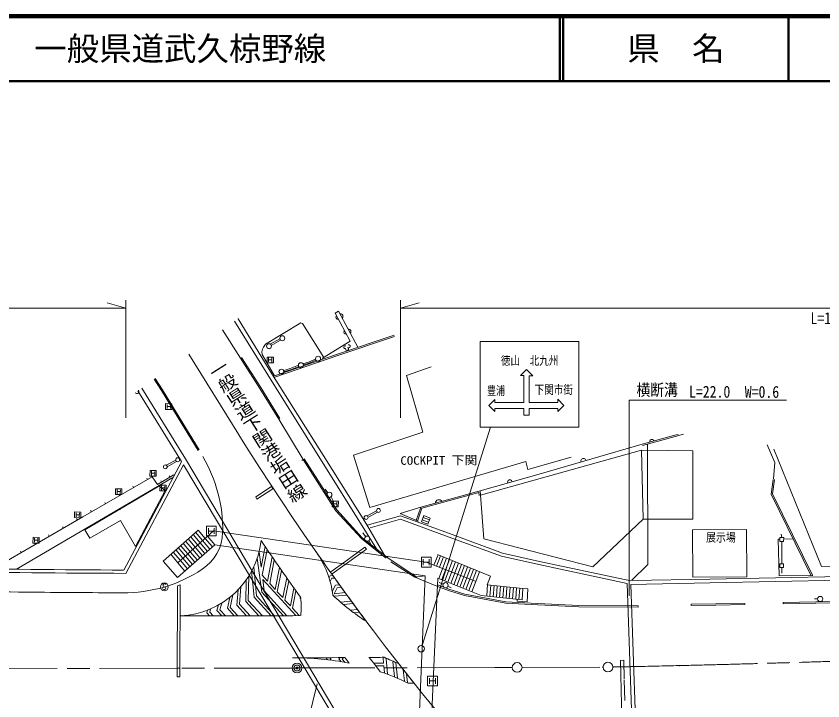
# Model space of a CAD drawing. Units: millimetres, scale not verified. Extents: x 40000 to 680000, y 20000 to 380000.
# Drawn here: x 213944 to 338278, y 274515 to 380000 of the extents above; entities that cross this region are included whole.
import ezdxf
from ezdxf.enums import TextEntityAlignment as Align

# ---------------------------------------------------------------- set-up
doc = ezdxf.new("R2010")
doc.units = ezdxf.units.MM
doc.header["$LTSCALE"] = 1000
doc.linetypes.add('CHAIN', pattern=[18.5, 12, -1.5, 3.5, -1.5])
for name, color, linetype, lineweight in [('M-TTL', 2, 'Continuous', 140), ('M-TTL-LINE', 7, 'Continuous', 50), ('M-WORK', 1, 'Continuous', 13)]:
    doc.layers.add(name, color=color, linetype=linetype, lineweight=lineweight)
doc.layers.add('M-TTL-TXT', color=7, linetype='Continuous')
doc.styles.add('@ＭＳ 明朝', font='')
doc.styles.add('ＭＳ ゴシック', font='')
doc.styles.add('ＭＳ 明朝', font='')
doc.styles.get('@ＭＳ 明朝').set_extended_font_data('@MS Mincho')
doc.styles.get('ＭＳ ゴシック').set_extended_font_data('MS Gothic')
doc.styles.get('ＭＳ 明朝').set_extended_font_data('MS Mincho')

msp = doc.modelspace()

# ---------------------------------------------------------------- linework, layer by layer
at = {"layer": 'M-TTL'}
msp.add_line((680000, 380000), (40000, 380000), dxfattribs=at)
at = {"layer": 'M-TTL-LINE'}
for p, q in [((297750, 380000), (297750, 370000)), ((298250, 380000), (298250, 370000)), ((333000, 380000), (333000, 370000)), ((40000, 370000), (680000, 370000))]:
    msp.add_line(p, q, dxfattribs=at)
at = {"layer": 'M-WORK'}
for p, q in [((230853, 335022), (227998, 335853)), ((230853, 318124), (230853, 336259)), ((273192, 318124), (273192, 336259)), ((273192, 335022), (276046, 335853)), ((230853, 335022), (144499, 335022)), ((263628, 334525), (263131, 334267)), ((266625, 328986), (263628, 334525)), ((407808, 335022), (273192, 335022)), ((248153, 333362), (248134, 333391)), ((253357, 324888), (248153, 333362)), ((263131, 334267), (265425, 329921)), ((252720, 324730), (247597, 333004)), ((257837, 332741), (252392, 329469)), ((258100, 332672), (257837, 332741)), ((261345, 327420), (258100, 332672)), ((248512, 327310), (245765, 331683)), ((272197, 330861), (263457, 327921)), ((253104, 329487), (254588, 330307)), ((253225, 329269), (254709, 330088)), ((265425, 329921), (261142, 327296)), ((272261, 330671), (263522, 327732)), ((285454, 316685), (285454, 329890)), ((300658, 329890), (285454, 329890)), ((300658, 316685), (300658, 329890)), ((251922, 328683), (251818, 328288)), ((251818, 328288), (251847, 327892)), ((252057, 329011), (251922, 328683)), ((252392, 329469), (252057, 329011)), ((248228, 315598), (240569, 327937)), ((251513, 322661), (248512, 327310)), ((251682, 322767), (248680, 327418)), ((251847, 327892), (253755, 324563)), ((252622, 326609), (252631, 327485)), ((252631, 327485), (253600, 327474)), ((252861, 327367), (252854, 326721)), ((252857, 327067), (253365, 327062)), ((253368, 327338), (253361, 326716)), ((253600, 327474), (253590, 326598)), ((263457, 327921), (253755, 324563)), ((263522, 327732), (253821, 324374)), ((260106, 327161), (259021, 326715)), ((261142, 327296), (261261, 327161)), ((253590, 326598), (252622, 326609)), ((257446, 326231), (256173, 325723)), ((257490, 326034), (256241, 325535)), ((259021, 326715), (258141, 326444)), ((259089, 326527), (258215, 326257)), ((260182, 326976), (259089, 326527)), ((277905, 325978), (274130, 324652)), ((258781, 315016), (252720, 324730)), ((261269, 312341), (253357, 324888)), ((256173, 325723), (255119, 325374)), ((256241, 325535), (255182, 325184)), ((274130, 324652), (276599, 315906)), ((292612, 325553), (291676, 324617)), ((291676, 324617), (292204, 324617)), ((292204, 320504), (292204, 324617)), ((293574, 324591), (292612, 325553)), ((293006, 324591), (293001, 320504)), ((293006, 324591), (293574, 324591)), ((236343, 322311), (235208, 324073)), ((236512, 322417), (235371, 324190)), ((232707, 322270), (239417, 311374)), ((233317, 322710), (240042, 311789)), ((238354, 319055), (236343, 322311)), ((238525, 319159), (236512, 322417)), ((254415, 317915), (251513, 322661)), ((254585, 318019), (251682, 322767)), ((286781, 320029), (287717, 320965)), ((287717, 320965), (287717, 320504)), ((297421, 320972), (297421, 320504)), ((298357, 320036), (297421, 320972)), ((308441, 290694), (308441, 320836)), ((332686, 320836), (308441, 320836)), ((236972, 319424), (236982, 320300)), ((236982, 320300), (237950, 320290)), ((237211, 320182), (237204, 319537)), ((237208, 319883), (237715, 319877)), ((237718, 320154), (237711, 319531)), ((237950, 320290), (237941, 319414)), ((287717, 319093), (286781, 320029)), ((292204, 320504), (287717, 320504)), ((292204, 319568), (287717, 319568)), ((287717, 319568), (287717, 319093)), ((292204, 319568), (292204, 318509)), ((293000, 319568), (292999, 318509)), ((297421, 319568), (293000, 319568)), ((293001, 320504), (297421, 320504)), ((297421, 319100), (298357, 320036)), ((297421, 319568), (297421, 319100)), ((237941, 319414), (236972, 319424)), ((242000, 313091), (238354, 319055)), ((242166, 313202), (238525, 319159)), ((292204, 318509), (292999, 318509)), ((258171, 311674), (254415, 317915)), ((276599, 315906), (265961, 312347)), ((276524, 283031), (287067, 316661)), ((300658, 316685), (285454, 316685)), ((265359, 304514), (258781, 315016)), ((315484, 315421), (310430, 314043)), ((315537, 315229), (310483, 313850)), ((315971, 315559), (315484, 315421)), ((316809, 315588), (315537, 315229)), ((310430, 314043), (294888, 309554)), ((311225, 314052), (311323, 295543)), ((330878, 311210), (329679, 313968)), ((267933, 301757), (261269, 312341)), ((265961, 312347), (268437, 304285)), ((310342, 313138), (285499, 306214)), ((310580, 302521), (310342, 313138)), ((310342, 313138), (318262, 313014)), ((318262, 313014), (318243, 302481)), ((338071, 295194), (330741, 313293)), ((239424, 311364), (230552, 294656)), ((239728, 310871), (230851, 294154)), ((237091, 310811), (238549, 311602)), ((237210, 310592), (238669, 311382)), ((266683, 265790), (239728, 310871)), ((267618, 265406), (240042, 311789)), ((258171, 311674), (258001, 311568)), ((263210, 303814), (258171, 311674)), ((263369, 303937), (258339, 311782)), ((268437, 304285), (292491, 311374)), ((292491, 311374), (292820, 310174)), ((292820, 310174), (299507, 312067)), ((330646, 308714), (330878, 311210)), ((234571, 309138), (234580, 310014)), ((234580, 310014), (235548, 310004)), ((234810, 309896), (234802, 309251)), ((234806, 309597), (235313, 309591)), ((235316, 309868), (235310, 309245)), ((235548, 310004), (235539, 309128)), ((238112, 308905), (214003, 294815)), ((224211, 302852), (234918, 309023)), ((234214, 308617), (234089, 308834)), ((235539, 309128), (234571, 309138)), ((234918, 309023), (235727, 307824)), ((235727, 307824), (238162, 309267)), ((236373, 308207), (236245, 308422)), ((237663, 308971), (237536, 309186)), ((238162, 309267), (238370, 309397)), ((294888, 309554), (285449, 306884)), ((330610, 308634), (330333, 306365)), ((330808, 308610), (330538, 306400)), ((235927, 307568), (224541, 300878)), ((229260, 306314), (229270, 307190)), ((229270, 307190), (230238, 307180)), ((230238, 307180), (230229, 306304)), ((232048, 307369), (231923, 307586)), ((235927, 307568), (236853, 306969)), ((236114, 306862), (236123, 307738)), ((236123, 307738), (237091, 307727)), ((236352, 307620), (236345, 306975)), ((236349, 307321), (236856, 307315)), ((236859, 307592), (236853, 306969)), ((237091, 307727), (237082, 306852)), ((250901, 305962), (253289, 307517)), ((251057, 305587), (253508, 307183)), ((253289, 307517), (253508, 307183)), ((261969, 306573), (261548, 307146)), ((230229, 306304), (229260, 306314)), ((229499, 307072), (229492, 306427)), ((229496, 306773), (230003, 306767)), ((229882, 306121), (229757, 306337)), ((230006, 307044), (229999, 306421)), ((232323, 298312), (236950, 307025)), ((237082, 306852), (236114, 306862)), ((250901, 305962), (251057, 305587)), ((262480, 305958), (262807, 305319)), ((285449, 306884), (276320, 304347)), ((285269, 306627), (276474, 304182)), ((285305, 306176), (285269, 306627)), ((285504, 306192), (285449, 306884)), ((285499, 306214), (286015, 299486)), ((330333, 306365), (336491, 293790)), ((330538, 306400), (336671, 293878)), ((227716, 304872), (227591, 305089)), ((262629, 304400), (262638, 305276)), ((262638, 305276), (263606, 305266)), ((262868, 305158), (262861, 304513)), ((262864, 304859), (263371, 304853)), ((263374, 305130), (263368, 304507)), ((263606, 305266), (263597, 304390)), ((222939, 302741), (222949, 303616)), ((222949, 303616), (223917, 303606)), ((223178, 303499), (223171, 302853)), ((223685, 303470), (223678, 302848)), ((223917, 303606), (223907, 302730)), ((225550, 303624), (225425, 303841)), ((229926, 303968), (229927, 304048)), ((229927, 304048), (230050, 304046)), ((263597, 304390), (262629, 304400)), ((267153, 299507), (263210, 303814)), ((267290, 299654), (263369, 303937)), ((269847, 297347), (265359, 304514)), ((268038, 303006), (269496, 303797)), ((268157, 302786), (269616, 303577)), ((273147, 303399), (276320, 304347)), ((275920, 302222), (273147, 303399)), ((276320, 304347), (275608, 302289)), ((276474, 304182), (275797, 302223)), ((211483, 295489), (224211, 302852)), ((223907, 302730), (222939, 302741)), ((223175, 303199), (223682, 303194)), ((223385, 302374), (223260, 302591)), ((225281, 299569), (230031, 302321)), ((230031, 302321), (232323, 298312)), ((273192, 303018), (268050, 301570)), ((273172, 302493), (268496, 301176)), ((280538, 299802), (273172, 302493)), ((280710, 300272), (273192, 303018)), ((276424, 302097), (276781, 303047)), ((276547, 302425), (277509, 302045)), ((276673, 302761), (277645, 302406)), ((276781, 303047), (277749, 302683)), ((277749, 302683), (277392, 301733)), ((302834, 295175), (310580, 302521)), ((318243, 302481), (310580, 302521)), ((221221, 301122), (221096, 301339)), ((243275, 299927), (243275, 301427)), ((243275, 301427), (244775, 301427)), ((243575, 301127), (243575, 300227)), ((244475, 301127), (244475, 300227)), ((244775, 301427), (244775, 299927)), ((270987, 296477), (267933, 301757)), ((277392, 301733), (276424, 302097)), ((326517, 300908), (318185, 300858)), ((326560, 293599), (326517, 300908)), ((216533, 298833), (216543, 299709)), ((216543, 299709), (217511, 299699)), ((217511, 299699), (217502, 298823)), ((219057, 299870), (218932, 300087)), ((224541, 300878), (225281, 299569)), ((241973, 300835), (236580, 296044)), ((244338, 300700), (238888, 295788)), ((240828, 299818), (241923, 298524)), ((241210, 300157), (242302, 298866)), ((241591, 300496), (242681, 299207)), ((241973, 300835), (243061, 299549)), ((244775, 299927), (243275, 299927)), ((244571, 298555), (243440, 299891)), ((243575, 300677), (244475, 300677)), ((277147, 295880), (244338, 300700)), ((271420, 296378), (267290, 299654)), ((267807, 299811), (267387, 300384)), ((288741, 296792), (280538, 299802)), ((288881, 297273), (280710, 300272)), ((318185, 300858), (318228, 293549)), ((331662, 299664), (331655, 299087)), ((332239, 299657), (331662, 299664)), ((331930, 299661), (331874, 300218)), ((332232, 299081), (332239, 299657)), ((217502, 298823), (216533, 298833)), ((216772, 299592), (216765, 298946)), ((216893, 298619), (216768, 298835)), ((216769, 299292), (217276, 299286)), ((217279, 299563), (217272, 298941)), ((238828, 293518), (244571, 298555)), ((239301, 298461), (240405, 297156)), ((239683, 298801), (240785, 297498)), ((240064, 299140), (241164, 297840)), ((240446, 299479), (241543, 298182)), ((241923, 298524), (243035, 297209)), ((242302, 298866), (243419, 297546)), ((242681, 299207), (243803, 297882)), ((243061, 299549), (244186, 298219)), ((276991, 293791), (244571, 298555)), ((270825, 296594), (267153, 299507)), ((268318, 299196), (268645, 298558)), ((286015, 299486), (302834, 295175)), ((331597, 299429), (331405, 299426)), ((331405, 299426), (331548, 293770)), ((331655, 299087), (332232, 299081)), ((331944, 299084), (331947, 295622)), ((333711, 299468), (332257, 299441)), ((214729, 297367), (214604, 297583)), ((238156, 297444), (239267, 296130)), ((238538, 297783), (239647, 296472)), ((238919, 298122), (240026, 296814)), ((240785, 297498), (241883, 296199)), ((241164, 297840), (242267, 296536)), ((241543, 298182), (242651, 296872)), ((251686, 295136), (251378, 297440)), ((252314, 298302), (251686, 295136)), ((252629, 297838), (251848, 293891)), ((262670, 294066), (267951, 297873)), ((264750, 296059), (267678, 298170)), ((267678, 298170), (267951, 297873)), ((294613, 296006), (288881, 297273)), ((236580, 296044), (238828, 293518)), ((237774, 297105), (238888, 295788)), ((239267, 296130), (240348, 294853)), ((239647, 296472), (240732, 295189)), ((240026, 296814), (241116, 295526)), ((240405, 297156), (241499, 295863)), ((251800, 291279), (251101, 296496)), ((253420, 296683), (252686, 292977)), ((253737, 296222), (253021, 292611)), ((262438, 294392), (264750, 296059)), ((275683, 293596), (271420, 296378)), ((275399, 293571), (271710, 295952)), ((276397, 295130), (276397, 296630)), ((276397, 296630), (277897, 296630)), ((276697, 296330), (276697, 295430)), ((277597, 296330), (277597, 295430)), ((277897, 296630), (277897, 295130)), ((278979, 297015), (278312, 295430)), ((279349, 296876), (278732, 295268)), ((278886, 297066), (287073, 293699)), ((280274, 296495), (279077, 293375)), ((279811, 296686), (279198, 295088)), ((280736, 296305), (279541, 293190)), ((281199, 296115), (280006, 293004)), ((281662, 295925), (280470, 292819)), ((294507, 295517), (288741, 296792)), ((308685, 292980), (294613, 296006)), ((238888, 295788), (239964, 294516)), ((250997, 290675), (250577, 295178)), ((254529, 295076), (253860, 291696)), ((277897, 295130), (276397, 295130)), ((276697, 295880), (277597, 295880)), ((277147, 295880), (284853, 292905)), ((282124, 295734), (280917, 292589)), ((282587, 295544), (281384, 292410)), ((283049, 295354), (281851, 292231)), ((283495, 295119), (282318, 292051)), ((283962, 294940), (282785, 291872)), ((284428, 294761), (283251, 291693)), ((308098, 292595), (294507, 295517)), ((311323, 295543), (308797, 293072)), ((331638, 295625), (331632, 295048)), ((331632, 295048), (332209, 295042)), ((332215, 295619), (331638, 295625)), ((331941, 295045), (331973, 294200)), ((332209, 295042), (332215, 295619)), ((362041, 295615), (338071, 295194)), ((249730, 289985), (249785, 293716)), ((250611, 290504), (250239, 294498)), ((251848, 293891), (252686, 292977)), ((254846, 294619), (254195, 291331)), ((255641, 293483), (255033, 290416)), ((262168, 293449), (262336, 293773)), ((262336, 293773), (262756, 293816)), ((262591, 293397), (263024, 293441)), ((275377, 293595), (276991, 293791)), ((277013, 292926), (275427, 293570)), ((276991, 293791), (275763, 264625)), ((278930, 293434), (278873, 292154)), ((285627, 290759), (278930, 293434)), ((284895, 294582), (283718, 291514)), ((285362, 294403), (284185, 291335)), ((287073, 293699), (286541, 292382)), ((318228, 293549), (326560, 293599)), ((366118, 294198), (320867, 293273)), ((366134, 293598), (320879, 292673)), ((331548, 293770), (336711, 293837)), ((236603, 292452), (236579, 292308)), ((236579, 292308), (236627, 292188)), ((236747, 292524), (236603, 292452)), ((236627, 292188), (236963, 291996)), ((236843, 292524), (236747, 292524)), ((236939, 292500), (236843, 292524)), ((236987, 292452), (236939, 292500)), ((238781, 278201), (238813, 292237)), ((238813, 292237), (239213, 292400)), ((239181, 278200), (239213, 292400)), ((249328, 289832), (249376, 293103)), ((252180, 291457), (251948, 293191)), ((251948, 293191), (257034, 287641)), ((253021, 292611), (253860, 291696)), ((255959, 293029), (255369, 290050)), ((262333, 292898), (262591, 293397)), ((262673, 291378), (263161, 292322)), ((263161, 292322), (263784, 292385)), ((278790, 292202), (277013, 292926)), ((277592, 263110), (278862, 292388)), ((280582, 291517), (278790, 292202)), ((280648, 291706), (278862, 292388)), ((279744, 292467), (279137, 292771)), ((286613, 292559), (286463, 290666)), ((286541, 292382), (292016, 291800)), ((287095, 292323), (286961, 290626)), ((287593, 292270), (287457, 290555)), ((288090, 292217), (287954, 290500)), ((308098, 292595), (308871, 269966)), ((320879, 292673), (308703, 292456)), ((309474, 269869), (308703, 292456)), ((320867, 293273), (308899, 293059)), ((236555, 291732), (236507, 291804)), ((236699, 291660), (236555, 291732)), ((236867, 291660), (236699, 291660)), ((236987, 291732), (236867, 291660)), ((236963, 291996), (237011, 291876)), ((237011, 291876), (236987, 291732)), ((247949, 289265), (248142, 291613)), ((248362, 289406), (248583, 292095)), ((251800, 291279), (255141, 287634)), ((252180, 291457), (255682, 287636)), ((254195, 291331), (255033, 290416)), ((256755, 291901), (256207, 289136)), ((257073, 291452), (256542, 288770)), ((262938, 291020), (263417, 291946)), ((262938, 291020), (264648, 291194)), ((263417, 291946), (264055, 292011)), ((280485, 292168), (281000, 291930)), ((283039, 290747), (280582, 291517)), ((283098, 290938), (280648, 291706)), ((289427, 289781), (283074, 290944)), ((288588, 292165), (288451, 290444)), ((289085, 292112), (288949, 290389)), ((289580, 292033), (289446, 290333)), ((290079, 291994), (289943, 290278)), ((290577, 291955), (290440, 290222)), ((291076, 291915), (290937, 290167)), ((291574, 291876), (291434, 290111)), ((292016, 291800), (291933, 290056)), ((292016, 291800), (292825, 291752)), ((292825, 291752), (292688, 289791)), ((246501, 288773), (246862, 290448)), ((246936, 288891), (247361, 290866)), ((249328, 289832), (251352, 287624)), ((249730, 289985), (251893, 287626)), ((250611, 290504), (253247, 287629)), ((250997, 290675), (253788, 287630)), ((255369, 290050), (256207, 289136)), ((262936, 290618), (264920, 290820)), ((263949, 289716), (265605, 289884)), ((289403, 289582), (283039, 290747)), ((291933, 290056), (285627, 290759)), ((293342, 289544), (289427, 289781)), ((291159, 289866), (291164, 290142)), ((292688, 289791), (291159, 289866)), ((337185, 289770), (332176, 289668)), ((337477, 290238), (336978, 290243)), ((342995, 289863), (337185, 289770)), ((243325, 288094), (243443, 288494)), ((243773, 288198), (243917, 288687)), ((244892, 288456), (245139, 289291)), ((245340, 288560), (245645, 289590)), ((245340, 288560), (246203, 287619)), ((246501, 288773), (247558, 287619)), ((246936, 288891), (248101, 287620)), ((247949, 289265), (249456, 287621)), ((248362, 289406), (249998, 287622)), ((256542, 288770), (257575, 287643)), ((264373, 289357), (265880, 289510)), ((265489, 288465), (266570, 288575)), ((293332, 289344), (289403, 289582)), ((300643, 288990), (293332, 289344)), ((300649, 289190), (293342, 289544)), ((309836, 288929), (300643, 288990)), ((309837, 289129), (300649, 289190)), ((309837, 289129), (309836, 288929)), ((321768, 289469), (317972, 289393)), ((317972, 289393), (317976, 289193)), ((321771, 289269), (317976, 289193)), ((326229, 289538), (321768, 289469)), ((326232, 289338), (321771, 289269)), ((326232, 289338), (326229, 289538)), ((332176, 289668), (332180, 289468)), ((337188, 289570), (332180, 289468)), ((342999, 289663), (337188, 289570)), ((243325, 288094), (243760, 287619)), ((243773, 288198), (244303, 287619)), ((244892, 288456), (245660, 287619)), ((265959, 288111), (266847, 288201)), ((261802, 281015), (261941, 281164)), ((261802, 281015), (261936, 280854)), ((262335, 281000), (262491, 281167)), ((262335, 281000), (262520, 280780)), ((263669, 280965), (263865, 281176)), ((264202, 280951), (264415, 281179)), ((270496, 281149), (270581, 280326)), ((270962, 281014), (271204, 278672)), ((263669, 280965), (264017, 280548)), ((264202, 280951), (264633, 280436)), ((269132, 280336), (270581, 280326)), ((269443, 279934), (270622, 279926)), ((270622, 279926), (270734, 278845)), ((272016, 280547), (272252, 278263)), ((272488, 280350), (272724, 278068)), ((307107, 280753), (307606, 280763)), ((307331, 270300), (307107, 280753)), ((307669, 277840), (307606, 280763)), ((273610, 279226), (273778, 277606)), ((274131, 278565), (274253, 277385)), ((238781, 278201), (239181, 278200)), ((277362, 276827), (277362, 278327)), ((277362, 278327), (278862, 278327)), ((277662, 278027), (277662, 277127)), ((277662, 277577), (278562, 277577)), ((278562, 278027), (278562, 277127)), ((278862, 278327), (278862, 276827)), ((307739, 274590), (307672, 277689)), ((260335, 277141), (255074, 255820)), ((278862, 276827), (277362, 276827))]:
    msp.add_line(p, q, dxfattribs=at)
at = {"layer": 'M-WORK', "linetype": 'CHAIN'}
for p, q in [((239184, 279532), (238784, 279531)), ((256481, 279576), (239184, 279532)), ((256781, 279577), (256481, 279576)), ((257081, 279577), (256781, 279577)), ((257231, 279578), (257081, 279577)), ((257231, 279578), (287737, 279653)), ((287737, 279653), (290409, 279660)), ((291909, 279664), (304309, 279697))]:
    msp.add_line(p, q, dxfattribs=at)
msp.add_lwpolyline([(238784, 279531), (201697, 279437), (193691, 279554)], dxfattribs=at)
at = {"layer": 'M-WORK'}
for centre, radius in [((254969, 330370), 386), ((252918, 329150), 386), ((260477, 327228), 386), ((257832, 326213), 386), ((254838, 325227), 386), ((236931, 310561), 297), ((238841, 311657), 297), ((262213, 306255), 400), ((269788, 303852), 297), ((267878, 302756), 297), ((268051, 299494), 400), ((254918, 294517), 50), ((236795, 292068), 600), ((280120, 292330), 400), ((257774, 290348), 50), ((337876, 290207), 400), ((239258, 287635), 50), ((276375, 282554), 500), ((257231, 279578), 750), ((257231, 279578), 450), ((291159, 279662), 750), ((305159, 279712), 750), ((316157, 279952), 30), ((257231, 279578), 150)]:
    msp.add_circle(centre, radius, dxfattribs=at)
for centre, radius, start, end in [((263583, 333630), 348, 139.07813, 274.77734), ((263916, 333749), 402, 317.14844, 93.02148), ((264805, 331336), 332, 143.61426, 278.65527), ((265131, 331376), 424, 323.01367, 89.26465), ((264670, 329004), 234, 67.01953, 279.0498), ((264961, 328730), 234, 169.44238, 65.90918), ((265200, 329139), 243, 233.80957, 111.52051), ((232563, 322180), 318, 217.88965, 33.68262), ((588047, 526586), 400000, 211.82617, 225.89746), ((311918, 314476), 329, 10.76758, 199.75), ((223777, 300949), 22000, 358.76758, 30.68945), ((301393, 311455), 406, 13.02734, 199.18945), ((290042, 308217), 351, 10.52051, 201.05957), ((279095, 304989), 521, 29.41797, 181.64648), ((238774, 300626), 7000, 303.34863, 358.7666), ((238774, 300626), 13000, 272.13281, 353.75195), ((588090, 526546), 406007, 214.0498, 215.54688), ((588090, 526546), 400006, 214.93848, 215.54394), ((247884, 288870), 15000, 7.31445, 34.93848), ((245416, 3279167), 2984549, 269.16406, 269.71387), ((230528, 313156), 22000, 269.49121, 303.34863), ((245416, 3279167), 2985049, 269.16406, 269.71973), ((588090, 526546), 400006, 215.54395, 216.83301), ((245416, 3279167), 2988049, 269.03906, 269.42773), ((245416, 3279167), 2988049, 269.42773, 269.70996), ((228103, 285913), 30000, 8.5, 8.79687), ((247884, 288870), 10000, 352.95996, 8.5), ((287712, 317421), 36501, 226.87695, 237.18945), ((245416, 3279167), 2991549, 269.88086, 270.23633), ((245416, 3279167), 2998049, 270.21289, 270.36621), ((257154, 241140), 40001, 78.28027, 90.7666), ((588090, 526546), 406007, 217.18066, 217.33496), ((245416, 3279167), 2998049, 270.4375, 270.48242), ((588090, 526546), 403006, 217.5, 217.89746), ((287712, 317421), 40001, 244.78223, 248.24512), ((588090, 526546), 400007, 218.00098, 218.54785), ((257154, 241141), 40001, 64.54394, 71.18457), ((245416, 3279166), 3002048, 270.55176, 270.56836)]:
    msp.add_arc(centre, radius, start, end, dxfattribs=at)
at = {"layer": 'M-WORK', "linetype": 'CHAIN'}
for start, end in [(271.35183, 272.77352), (271.1555, 271.17878), (271.17878, 271.18833), (271.18833, 271.20567), (271.20567, 271.21713), (271.21713, 271.35069), (271.35069, 271.35183), (271.12402, 271.12685)]:
    msp.add_arc((245411, 3279118), 3000000, start, end, dxfattribs=at)

# ---------------------------------------------------------------- texts
at = {"layer": 'M-TTL-TXT', "style": 'ＭＳ ゴシック'}
msp.add_text('一般県道武久椋野線', height=3666, dxfattribs=at).set_placement((216734, 375000), align=Align.MIDDLE_LEFT)
msp.add_text('県\u3000名', height=3666, dxfattribs=at).set_placement((315625, 375000), align=Align.MIDDLE_CENTER)
at = {"layer": 'M-WORK', "style": 'ＭＳ 明朝'}
for s, height, width, p in [('L=102.0', 1833, 0.85, (336368, 332004)), ('徳山\u3000北九州', 1320, 0.8, (288651, 325870)), ('下関市街', 1320, 0.8, (293849, 321390)), ('横断溝', 1833, 0.85, (309547, 320961)), ('豊浦', 1320, 0.75, (286519, 321248)), ('L=22.0', 1833, 0.85, (317655, 320674)), ('W=0.6', 1833, 0.85, (326243, 320652))]:
    msp.add_text(s, height=height, dxfattribs=dict(at, width=width)).set_placement(p, align=Align.BOTTOM_LEFT)
at = {"layer": 'M-WORK'}
for s, height, rotation, style, width, p in [('一般県道下関港垢田線', 2163, 302.3, '@ＭＳ 明朝', 0.85, (243001, 325739)), ('COCKPIT 下関', 1320, 0.3, 'ＭＳ 明朝', 1.1, (273171, 310478)), ('展示場', 1320, 0.3, 'ＭＳ 明朝', 0.85, (320275, 298625))]:
    msp.add_text(s, height=height, rotation=rotation, dxfattribs=dict(at, style=style, width=width)).set_placement(p, align=Align.BOTTOM_LEFT)

doc.saveas('drawing.dxf')
